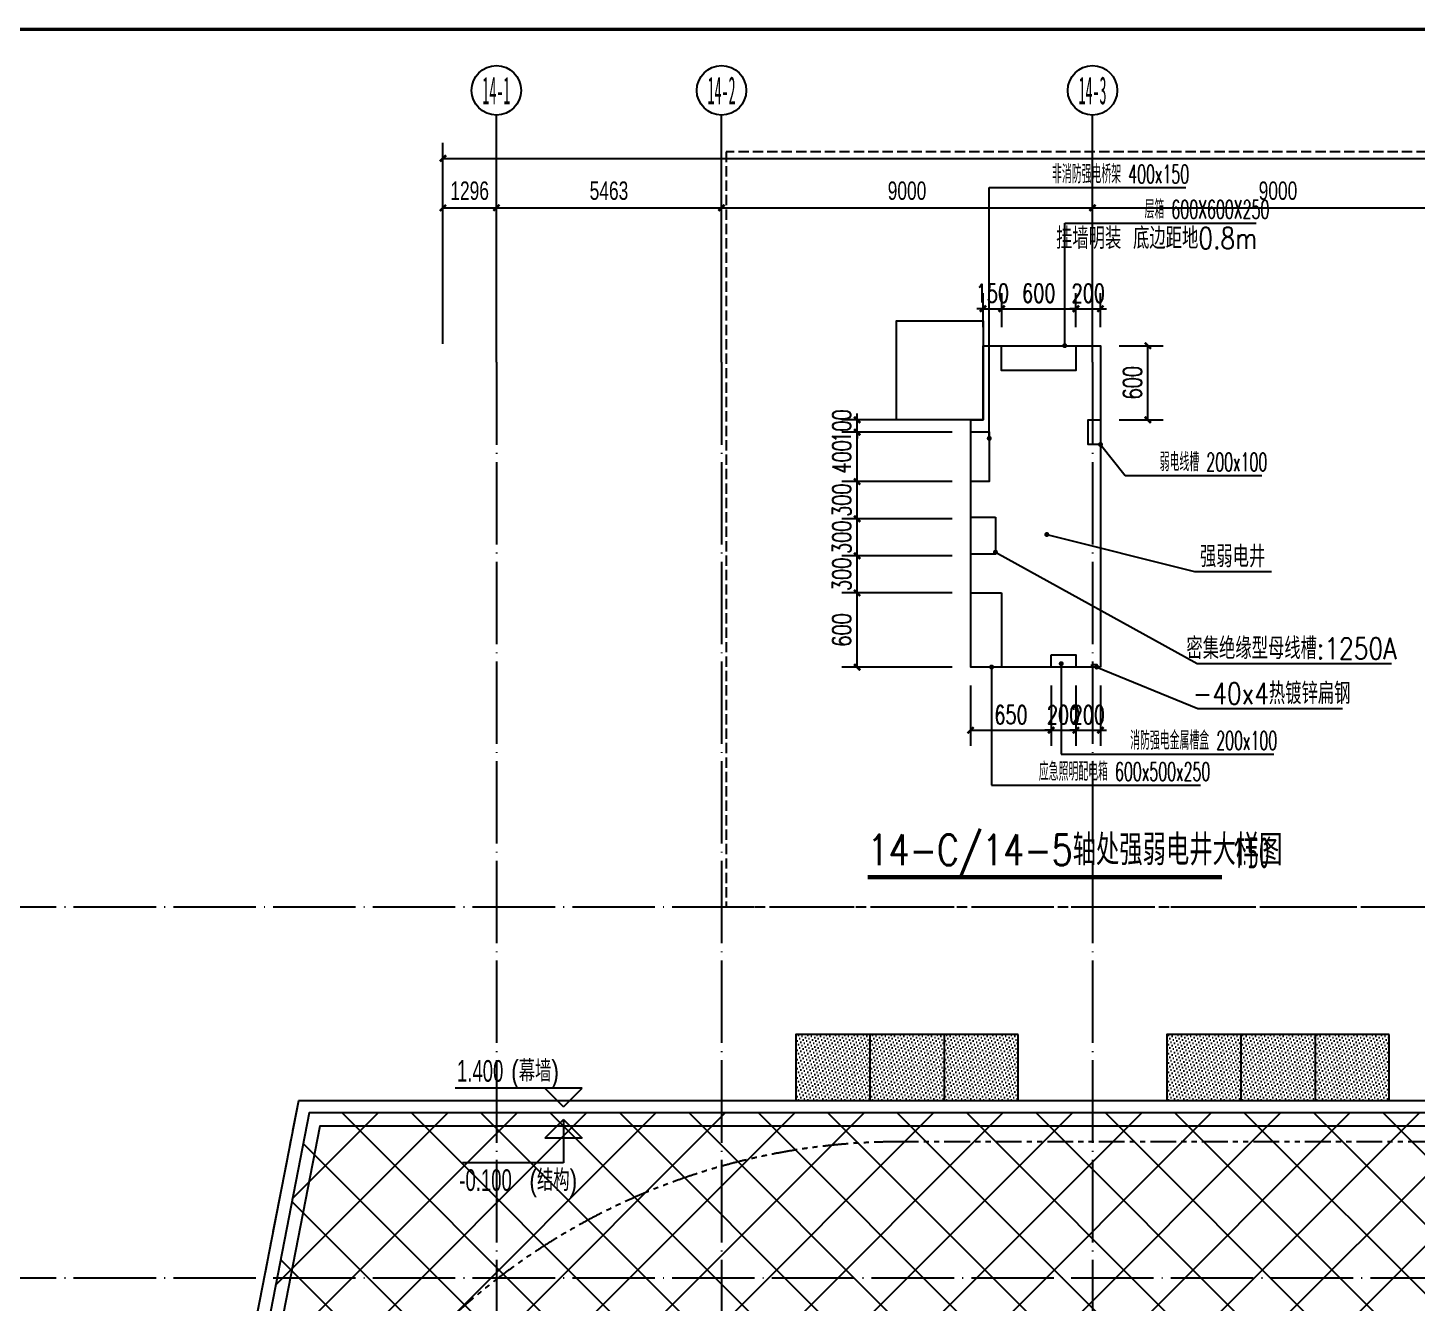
# Model space of a CAD drawing. Extents: x -233336 to 840473, y -28113 to 330904.
# Drawn here: x -11431 to 22278, y 31182 to 62138 of the extents above; entities that cross this region are included whole.
import ezdxf
from ezdxf.enums import TextEntityAlignment as Align
from ezdxf.xclip import XClip

# ---------------------------------------------------------------- set-up
doc = ezdxf.new("R2010")
doc.units = 0
doc.header["$LTSCALE"] = 1000
doc.header["$XCLIPFRAME"] = 2
for name, pattern in [('104-14# 核心筒$0$DOTE', [2.42, 2, -0.2, 0.02, -0.2]), ('DASH', [0.35, 0.25, -0.1]), ('X-104 14#平面$0$PHANTOM2', [1.25, 0.625, -0.125, 0.125, -0.125, 0.125, -0.125])]:
    doc.linetypes.add(name, pattern=pattern)
doc.layers.get('0').update_dxf_attribs({"linetype": 'CONTINUOUS'})
doc.layers.get('Defpoints').update_dxf_attribs({"linetype": 'CONTINUOUS'})
for name, color, linetype in [('104-14# 核心筒$0$01-标注_轴线坐标', 8, 'CONTINUOUS'), ('104-14# 核心筒$0$A_AXIS-轴线', 8, '104-14# 核心筒$0$DOTE'), ('104-14# 核心筒$0$AXIS_TEXT', 7, 'CONTINUOUS'), ('AXIS_TEXT', 7, 'CONTINUOUS'), ('DIM-箱柜', 80, 'CONTINUOUS'), ('DOTLN', 2, 'DASH'), ('EQUIP-箱柜', 80, 'CONTINUOUS'), ('TEL_DIM', 3, 'CONTINUOUS'), ('TEL_SYMB', 3, 'CONTINUOUS'), ('X-104 14#平面$0$01-标注_标高', 8, 'CONTINUOUS'), ('X-104 14#平面$0$A-C_玻璃幕墙', 8, 'CONTINUOUS'), ('X-104 14#平面$0$A-O_屋面', 8, 'CONTINUOUS'), ('X-104 14#平面$0$A-SUR_吊顶', 8, 'CONTINUOUS'), ('X-104 14#平面$0$EH_玻璃', 8, 'CONTINUOUS')]:
    doc.layers.add(name, color=color, linetype=linetype)
doc.layers.add('X-104 14#平面$0$降板', color=8, linetype='CONTINUOUS', plot=False)
doc.styles.add('104-14# 核心筒$0$_TCH_AXIS', font='STXIHEI.TTF', dxfattribs={"width": 0.8})
doc.styles.add('104-14# 核心筒$0$_TCH_DIM_T3', font='ros.shx', dxfattribs={"width": 0.705882, "bigfont": 'jd.shx'})
doc.styles.add('_TCH_DIM', font='ROMANS2', dxfattribs={"width": 0.8, "bigfont": 'HZDF2'})
doc.styles.add('_TCH_DIM_T3', font='ROMANS2', dxfattribs={"width": 0.705882, "bigfont": 'HZDF2'})
doc.styles.add('_TEL_DIM', font='ROMANS2', dxfattribs={"width": 0.8, "height": 3.5, "bigfont": 'HZDF2'})
doc.styles.add('COMPLEX', font='COMPLEX')
doc.styles.get("Standard").update_dxf_attribs({"font": 'GBENOR', "bigfont": 'GBCBIG'})
doc.styles.add('X-104 14#平面$0$_TCH_DIM', font='ros.shx', dxfattribs={"width": 0.8, "bigfont": 'jd.shx'})
doc.dimstyles.new('104-14# 核心筒$0$_TCH_ARCH&&150', dxfattribs={"dimtxt": 446.25, "dimasz": 150, "dimexe": 375, "dimexo": 450, "dimgap": 189.375, "dimtad": 1, "dimdec": 0, "dimzin": 0, "dimdsep": 46, "dimtxsty": '104-14# 核心筒$0$_TCH_DIM_T3', "dimblk": '104-14# 核心筒$0$_ArchTick', "dimcen": 0.09, "dimclrt": 7, "dimazin": 2, "dimtfac": 1, "dimtdec": 0, "dimtix": 1, "dimtmove": 2, "dimatfit": 3, "dimfxl": 0, "dimtolj": 1, "dimtzin": 0, "dimarcsym": 0})
doc.dimstyles.new('_TCH_ARCH&&50', dxfattribs={"dimtxt": 148.75, "dimasz": 50, "dimexe": 125, "dimexo": 150, "dimgap": 50, "dimtad": 1, "dimdec": 0, "dimzin": 0, "dimdsep": 46, "dimtxsty": '_TCH_DIM_T3', "dimblk": 'ARCHTICK', "dimcen": 0.09, "dimclrt": 7, "dimazin": 2, "dimtfac": 1, "dimtdec": 0, "dimtix": 1, "dimtmove": 2, "dimatfit": 3, "dimfxl": 0, "dimtolj": 1, "dimtzin": 0, "dimarcsym": 0})

# ---------------------------------------------------------------- blocks, each defined once
blk = doc.blocks.new('图框-A1+1-2')
at = {"const_width": 0.5}
blk.add_lwpolyline([(1186, 584), (25, 584), (25, 10), (1186, 10)], close=True, dxfattribs=at)
blk = doc.blocks.new('_AXISO')
blk.add_circle((0, 0), 0.5)
at = {"layer": 'AXIS_TEXT', "style": 'COMPLEX', "width": 1.041667}
blk.add_attdef('A', text='', height=0.56, dxfattribs=at).set_placement((-0.25, -0.28), (0.25, -0.28), align=Align.FIT)
blk = doc.blocks.new('104-14# 核心筒$0$_ArchTick')
at = {"color": 0, "linetype": 'ByBlock', "const_width": 0.4}
blk.add_lwpolyline([(-0.5, -0.5), (0.5, 0.5)], dxfattribs=at)
blk = doc.blocks.new('*D264')
at = {"layer": '104-14# 核心筒$0$01-标注_轴线坐标', "color": 0, "lineweight": -2}
for p, q in [((-1359, 54468), (-1359, 59343)), ((116900, 54468), (116900, 59343)), ((-1359, 58968), (116900, 58968))]:
    blk.add_line(p, q, dxfattribs=at)
at = {"layer": 'Defpoints', "color": 0}
for p in [(116900, 58968), (-1359, 54018), (116900, 54018)]:
    blk.add_point(p, dxfattribs=at)
at = {"layer": '104-14# 核心筒$0$01-标注_轴线坐标', "color": 0, "lineweight": -2, "xscale": 150, "yscale": 150, "zscale": 150, "rotation": 180}
blk.add_blockref('104-14# 核心筒$0$_ArchTick', (-1359, 58968), dxfattribs=at)
at = {"layer": '104-14# 核心筒$0$01-标注_轴线坐标', "color": 0, "lineweight": -2, "xscale": 150, "yscale": 150, "zscale": 150}
blk.add_blockref('104-14# 核心筒$0$_ArchTick', (116900, 58968), dxfattribs=at)
at = {"layer": '104-14# 核心筒$0$01-标注_轴线坐标', "color": 7, "insert": (57771, 59381), "char_height": 446.2, "attachment_point": 5, "style": '104-14# 核心筒$0$_TCH_DIM_T3'}
blk.add_mtext('\\A1;118259', dxfattribs=at)
blk = doc.blocks.new('*D265')
at = {"layer": '104-14# 核心筒$0$01-标注_轴线坐标', "color": 0, "lineweight": -2}
for p, q in [((-1359, 54468), (-1359, 58143)), ((-63, 54468), (-63, 58143)), ((-1359, 57768), (-63, 57768))]:
    blk.add_line(p, q, dxfattribs=at)
at = {"layer": 'Defpoints', "color": 0}
for p in [(-63, 57768), (-1359, 54018), (-63, 54018)]:
    blk.add_point(p, dxfattribs=at)
at = {"layer": '104-14# 核心筒$0$01-标注_轴线坐标', "color": 0, "lineweight": -2, "xscale": 150, "yscale": 150, "zscale": 150, "rotation": 180}
blk.add_blockref('104-14# 核心筒$0$_ArchTick', (-1359, 57768), dxfattribs=at)
at = {"layer": '104-14# 核心筒$0$01-标注_轴线坐标', "color": 0, "lineweight": -2, "xscale": 150, "yscale": 150, "zscale": 150}
blk.add_blockref('104-14# 核心筒$0$_ArchTick', (-63, 57768), dxfattribs=at)
at = {"layer": '104-14# 核心筒$0$01-标注_轴线坐标', "color": 7, "insert": (-711, 58181), "char_height": 446.2, "attachment_point": 5, "style": '104-14# 核心筒$0$_TCH_DIM_T3'}
blk.add_mtext('\\A1;1296', dxfattribs=at)
blk = doc.blocks.new('*D266')
at = {"layer": '104-14# 核心筒$0$01-标注_轴线坐标', "color": 0, "lineweight": -2}
for p, q in [((-63, 54468), (-63, 58143)), ((5400, 54468), (5400, 58143)), ((-63, 57768), (5400, 57768))]:
    blk.add_line(p, q, dxfattribs=at)
at = {"layer": 'Defpoints', "color": 0}
for p in [(5400, 57768), (-63, 54018), (5400, 54018)]:
    blk.add_point(p, dxfattribs=at)
at = {"layer": '104-14# 核心筒$0$01-标注_轴线坐标', "color": 0, "lineweight": -2, "xscale": 150, "yscale": 150, "zscale": 150, "rotation": 180}
blk.add_blockref('104-14# 核心筒$0$_ArchTick', (-63, 57768), dxfattribs=at)
at = {"layer": '104-14# 核心筒$0$01-标注_轴线坐标', "color": 0, "lineweight": -2, "xscale": 150, "yscale": 150, "zscale": 150}
blk.add_blockref('104-14# 核心筒$0$_ArchTick', (5400, 57768), dxfattribs=at)
at = {"layer": '104-14# 核心筒$0$01-标注_轴线坐标', "color": 7, "insert": (2669, 58181), "char_height": 446.2, "attachment_point": 5, "style": '104-14# 核心筒$0$_TCH_DIM_T3'}
blk.add_mtext('\\A1;5463', dxfattribs=at)
blk = doc.blocks.new('*D267')
at = {"layer": '104-14# 核心筒$0$01-标注_轴线坐标', "color": 0, "lineweight": -2}
for p, q in [((5400, 54468), (5400, 58143)), ((14400, 54468), (14400, 58143)), ((5400, 57768), (14400, 57768))]:
    blk.add_line(p, q, dxfattribs=at)
at = {"layer": 'Defpoints', "color": 0}
for p in [(14400, 57768), (5400, 54018), (14400, 54018)]:
    blk.add_point(p, dxfattribs=at)
at = {"layer": '104-14# 核心筒$0$01-标注_轴线坐标', "color": 0, "lineweight": -2, "xscale": 150, "yscale": 150, "zscale": 150, "rotation": 180}
blk.add_blockref('104-14# 核心筒$0$_ArchTick', (5400, 57768), dxfattribs=at)
at = {"layer": '104-14# 核心筒$0$01-标注_轴线坐标', "color": 0, "lineweight": -2, "xscale": 150, "yscale": 150, "zscale": 150}
blk.add_blockref('104-14# 核心筒$0$_ArchTick', (14400, 57768), dxfattribs=at)
at = {"layer": '104-14# 核心筒$0$01-标注_轴线坐标', "color": 7, "insert": (9900, 58181), "char_height": 446.2, "attachment_point": 5, "style": '104-14# 核心筒$0$_TCH_DIM_T3'}
blk.add_mtext('\\A1;9000', dxfattribs=at)
blk = doc.blocks.new('*D268')
at = {"layer": '104-14# 核心筒$0$01-标注_轴线坐标', "color": 0, "lineweight": -2}
for p, q in [((14400, 54468), (14400, 58143)), ((23400, 54468), (23400, 58143)), ((14400, 57768), (23400, 57768))]:
    blk.add_line(p, q, dxfattribs=at)
at = {"layer": 'Defpoints', "color": 0}
for p in [(23400, 57768), (14400, 54018), (23400, 54018)]:
    blk.add_point(p, dxfattribs=at)
at = {"layer": '104-14# 核心筒$0$01-标注_轴线坐标', "color": 0, "lineweight": -2, "xscale": 150, "yscale": 150, "zscale": 150, "rotation": 180}
blk.add_blockref('104-14# 核心筒$0$_ArchTick', (14400, 57768), dxfattribs=at)
at = {"layer": '104-14# 核心筒$0$01-标注_轴线坐标', "color": 0, "lineweight": -2, "xscale": 150, "yscale": 150, "zscale": 150}
blk.add_blockref('104-14# 核心筒$0$_ArchTick', (23400, 57768), dxfattribs=at)
at = {"layer": '104-14# 核心筒$0$01-标注_轴线坐标', "color": 7, "insert": (18900, 58181), "char_height": 446.2, "attachment_point": 5, "style": '104-14# 核心筒$0$_TCH_DIM_T3'}
blk.add_mtext('\\A1;9000', dxfattribs=at)
blk = doc.blocks.new('_ArchTick')
at = {"color": 0, "linetype": 'ByBlock', "const_width": 0.4}
blk.add_lwpolyline([(-0.5, -0.5), (0.5, 0.5)], dxfattribs=at)
blk = doc.blocks.new('*D481')
at = {"layer": 'Defpoints', "color": 0}
for p in [(24214, 52504), (24063, 52205), (24214, 52205)]:
    blk.add_point(p, dxfattribs=at)
at = {"layer": 'TEL_DIM', "color": 0, "lineweight": -2}
for p, q in [((24063, 52355), (24063, 52629)), ((24214, 52355), (24214, 52629)), ((24063, 52504), (24013, 52504)), ((24063, 52504), (24214, 52504)), ((24214, 52504), (24264, 52504))]:
    blk.add_line(p, q, dxfattribs=at)
at = {"layer": 'TEL_DIM', "color": 0, "lineweight": -2, "xscale": 50, "yscale": 50, "zscale": 50}
blk.add_blockref('_ArchTick', (24063, 52504), dxfattribs=at)
at = {"layer": 'TEL_DIM', "color": 0, "lineweight": -2, "xscale": 50, "yscale": 50, "zscale": 50, "rotation": 180}
blk.add_blockref('_ArchTick', (24214, 52504), dxfattribs=at)
at = {"layer": 'TEL_DIM', "color": 7, "insert": (24139, 52629), "char_height": 148.8, "attachment_point": 5, "style": '_TCH_DIM_T3'}
blk.add_mtext('\\A1;150', dxfattribs=at)
blk = doc.blocks.new('*D482')
at = {"layer": 'Defpoints', "color": 0}
for p in [(24814, 52504), (24214, 52205), (24814, 52205)]:
    blk.add_point(p, dxfattribs=at)
at = {"layer": 'TEL_DIM', "color": 0, "lineweight": -2}
for p, q in [((24214, 52355), (24214, 52629)), ((24814, 52355), (24814, 52629)), ((24214, 52504), (24814, 52504))]:
    blk.add_line(p, q, dxfattribs=at)
at = {"layer": 'TEL_DIM', "color": 0, "lineweight": -2, "xscale": 50, "yscale": 50, "zscale": 50, "rotation": 180}
blk.add_blockref('_ArchTick', (24214, 52504), dxfattribs=at)
at = {"layer": 'TEL_DIM', "color": 0, "lineweight": -2, "xscale": 50, "yscale": 50, "zscale": 50}
blk.add_blockref('_ArchTick', (24814, 52504), dxfattribs=at)
at = {"layer": 'TEL_DIM', "color": 7, "insert": (24514, 52629), "char_height": 148.8, "attachment_point": 5, "style": '_TCH_DIM_T3'}
blk.add_mtext('\\A1;600', dxfattribs=at)
blk = doc.blocks.new('*D483')
at = {"layer": 'Defpoints', "color": 0}
for p in [(25013, 52504), (24814, 52205), (25013, 52205)]:
    blk.add_point(p, dxfattribs=at)
at = {"layer": 'TEL_DIM', "color": 0, "lineweight": -2}
for p, q in [((24814, 52355), (24814, 52629)), ((25013, 52355), (25013, 52629)), ((24814, 52504), (24764, 52504)), ((24814, 52504), (25013, 52504)), ((25013, 52504), (25063, 52504))]:
    blk.add_line(p, q, dxfattribs=at)
at = {"layer": 'TEL_DIM', "color": 0, "lineweight": -2, "xscale": 50, "yscale": 50, "zscale": 50}
blk.add_blockref('_ArchTick', (24814, 52504), dxfattribs=at)
at = {"layer": 'TEL_DIM', "color": 0, "lineweight": -2, "xscale": 50, "yscale": 50, "zscale": 50, "rotation": 180}
blk.add_blockref('_ArchTick', (25013, 52504), dxfattribs=at)
at = {"layer": 'TEL_DIM', "color": 7, "insert": (24914, 52629), "char_height": 148.8, "attachment_point": 5, "style": '_TCH_DIM_T3'}
blk.add_mtext('\\A1;200', dxfattribs=at)
blk = doc.blocks.new('*D484')
at = {"layer": 'Defpoints', "color": 0}
for p in [(23045, 51605), (23963, 51605), (23963, 51505)]:
    blk.add_point(p, dxfattribs=at)
at = {"layer": 'TEL_DIM', "color": 0, "lineweight": -2}
for p, q in [((23813, 51605), (22920, 51605)), ((23045, 51605), (23045, 51655)), ((23045, 51505), (23045, 51605)), ((23813, 51505), (22920, 51505)), ((23045, 51505), (23045, 51455))]:
    blk.add_line(p, q, dxfattribs=at)
at = {"layer": 'TEL_DIM', "color": 0, "lineweight": -2, "xscale": 50, "yscale": 50, "zscale": 50}
for p, rotation in [((23045, 51605), 270), ((23045, 51505), 90)]:
    blk.add_blockref('_ArchTick', p, dxfattribs=dict(at, rotation=rotation))
at = {"layer": 'TEL_DIM', "color": 7, "insert": (22921, 51555), "char_height": 148.8, "attachment_point": 5, "rotation": 90, "style": '_TCH_DIM_T3'}
blk.add_mtext('\\A1;100', dxfattribs=at)
blk = doc.blocks.new('*D485')
at = {"layer": 'Defpoints', "color": 0}
for p in [(23045, 51505), (23963, 51505), (23963, 51105)]:
    blk.add_point(p, dxfattribs=at)
at = {"layer": 'TEL_DIM', "color": 0, "lineweight": -2}
for p, q in [((23813, 51505), (22920, 51505)), ((23045, 51105), (23045, 51505)), ((23813, 51105), (22920, 51105))]:
    blk.add_line(p, q, dxfattribs=at)
at = {"layer": 'TEL_DIM', "color": 0, "lineweight": -2, "xscale": 50, "yscale": 50, "zscale": 50}
for p, rotation in [((23045, 51505), 90), ((23045, 51105), 270)]:
    blk.add_blockref('_ArchTick', p, dxfattribs=dict(at, rotation=rotation))
at = {"layer": 'TEL_DIM', "color": 7, "insert": (22921, 51305), "char_height": 148.8, "attachment_point": 5, "rotation": 90, "style": '_TCH_DIM_T3'}
blk.add_mtext('\\A1;400', dxfattribs=at)
blk = doc.blocks.new('*D486')
at = {"layer": 'Defpoints', "color": 0}
for p in [(23045, 51105), (23963, 51105), (23963, 50805)]:
    blk.add_point(p, dxfattribs=at)
at = {"layer": 'TEL_DIM', "color": 0, "lineweight": -2}
for p, q in [((23813, 51105), (22920, 51105)), ((23045, 50805), (23045, 51105)), ((23813, 50805), (22920, 50805))]:
    blk.add_line(p, q, dxfattribs=at)
at = {"layer": 'TEL_DIM', "color": 0, "lineweight": -2, "xscale": 50, "yscale": 50, "zscale": 50}
for p, rotation in [((23045, 51105), 90), ((23045, 50805), 270)]:
    blk.add_blockref('_ArchTick', p, dxfattribs=dict(at, rotation=rotation))
at = {"layer": 'TEL_DIM', "color": 7, "insert": (22921, 50955), "char_height": 148.8, "attachment_point": 5, "rotation": 90, "style": '_TCH_DIM_T3'}
blk.add_mtext('\\A1;300', dxfattribs=at)
blk = doc.blocks.new('*D487')
at = {"layer": 'Defpoints', "color": 0}
for p in [(23045, 50805), (23963, 50805), (23963, 50505)]:
    blk.add_point(p, dxfattribs=at)
at = {"layer": 'TEL_DIM', "color": 0, "lineweight": -2}
for p, q in [((23813, 50805), (22920, 50805)), ((23045, 50505), (23045, 50805)), ((23813, 50505), (22920, 50505))]:
    blk.add_line(p, q, dxfattribs=at)
at = {"layer": 'TEL_DIM', "color": 0, "lineweight": -2, "xscale": 50, "yscale": 50, "zscale": 50}
for p, rotation in [((23045, 50805), 90), ((23045, 50505), 270)]:
    blk.add_blockref('_ArchTick', p, dxfattribs=dict(at, rotation=rotation))
at = {"layer": 'TEL_DIM', "color": 7, "insert": (22921, 50655), "char_height": 148.8, "attachment_point": 5, "rotation": 90, "style": '_TCH_DIM_T3'}
blk.add_mtext('\\A1;300', dxfattribs=at)
blk = doc.blocks.new('*D488')
at = {"layer": 'Defpoints', "color": 0}
for p in [(23045, 50505), (23963, 50505), (23963, 50205)]:
    blk.add_point(p, dxfattribs=at)
at = {"layer": 'TEL_DIM', "color": 0, "lineweight": -2}
for p, q in [((23813, 50505), (22920, 50505)), ((23045, 50205), (23045, 50505)), ((23813, 50205), (22920, 50205))]:
    blk.add_line(p, q, dxfattribs=at)
at = {"layer": 'TEL_DIM', "color": 0, "lineweight": -2, "xscale": 50, "yscale": 50, "zscale": 50}
for p, rotation in [((23045, 50505), 90), ((23045, 50205), 270)]:
    blk.add_blockref('_ArchTick', p, dxfattribs=dict(at, rotation=rotation))
at = {"layer": 'TEL_DIM', "color": 7, "insert": (22921, 50355), "char_height": 148.8, "attachment_point": 5, "rotation": 90, "style": '_TCH_DIM_T3'}
blk.add_mtext('\\A1;300', dxfattribs=at)
blk = doc.blocks.new('*D489')
at = {"layer": 'Defpoints', "color": 0}
for p in [(23045, 50205), (23963, 50205), (23963, 49605)]:
    blk.add_point(p, dxfattribs=at)
at = {"layer": 'TEL_DIM', "color": 0, "lineweight": -2}
for p, q in [((23813, 50205), (22920, 50205)), ((23045, 49605), (23045, 50205)), ((23813, 49605), (22920, 49605))]:
    blk.add_line(p, q, dxfattribs=at)
at = {"layer": 'TEL_DIM', "color": 0, "lineweight": -2, "xscale": 50, "yscale": 50, "zscale": 50}
for p, rotation in [((23045, 50205), 90), ((23045, 49605), 270)]:
    blk.add_blockref('_ArchTick', p, dxfattribs=dict(at, rotation=rotation))
at = {"layer": 'TEL_DIM', "color": 7, "insert": (22921, 49905), "char_height": 148.8, "attachment_point": 5, "rotation": 90, "style": '_TCH_DIM_T3'}
blk.add_mtext('\\A1;600', dxfattribs=at)
blk = doc.blocks.new('*D490')
at = {"layer": 'Defpoints', "color": 0}
for p in [(23963, 49605), (24614, 49605), (24614, 49094)]:
    blk.add_point(p, dxfattribs=at)
at = {"layer": 'TEL_DIM', "color": 0, "lineweight": -2}
for p, q in [((23963, 49455), (23963, 48969)), ((24614, 49455), (24614, 48969)), ((23963, 49094), (24614, 49094))]:
    blk.add_line(p, q, dxfattribs=at)
at = {"layer": 'TEL_DIM', "color": 0, "lineweight": -2, "xscale": 50, "yscale": 50, "zscale": 50, "rotation": 180}
blk.add_blockref('_ArchTick', (23963, 49094), dxfattribs=at)
at = {"layer": 'TEL_DIM', "color": 0, "lineweight": -2, "xscale": 50, "yscale": 50, "zscale": 50}
blk.add_blockref('_ArchTick', (24614, 49094), dxfattribs=at)
at = {"layer": 'TEL_DIM', "color": 7, "insert": (24289, 49219), "char_height": 148.8, "attachment_point": 5, "style": '_TCH_DIM_T3'}
blk.add_mtext('\\A1;650', dxfattribs=at)
blk = doc.blocks.new('*D491')
at = {"layer": 'Defpoints', "color": 0}
for p in [(24614, 49605), (24814, 49605), (24814, 49094)]:
    blk.add_point(p, dxfattribs=at)
at = {"layer": 'TEL_DIM', "color": 0, "lineweight": -2}
for p, q in [((24614, 49455), (24614, 48969)), ((24814, 49455), (24814, 48969)), ((24614, 49094), (24564, 49094)), ((24614, 49094), (24814, 49094)), ((24814, 49094), (24864, 49094))]:
    blk.add_line(p, q, dxfattribs=at)
at = {"layer": 'TEL_DIM', "color": 0, "lineweight": -2, "xscale": 50, "yscale": 50, "zscale": 50}
blk.add_blockref('_ArchTick', (24614, 49094), dxfattribs=at)
at = {"layer": 'TEL_DIM', "color": 0, "lineweight": -2, "xscale": 50, "yscale": 50, "zscale": 50, "rotation": 180}
blk.add_blockref('_ArchTick', (24814, 49094), dxfattribs=at)
at = {"layer": 'TEL_DIM', "color": 7, "insert": (24714, 49219), "char_height": 148.8, "attachment_point": 5, "style": '_TCH_DIM_T3'}
blk.add_mtext('\\A1;200', dxfattribs=at)
blk = doc.blocks.new('*D492')
at = {"layer": 'Defpoints', "color": 0}
for p in [(24814, 49605), (25013, 49605), (25013, 49094)]:
    blk.add_point(p, dxfattribs=at)
at = {"layer": 'TEL_DIM', "color": 0, "lineweight": -2}
for p, q in [((24814, 49455), (24814, 48969)), ((25013, 49455), (25013, 48969)), ((24814, 49094), (24764, 49094)), ((24814, 49094), (25013, 49094)), ((25013, 49094), (25063, 49094))]:
    blk.add_line(p, q, dxfattribs=at)
at = {"layer": 'TEL_DIM', "color": 0, "lineweight": -2, "xscale": 50, "yscale": 50, "zscale": 50}
blk.add_blockref('_ArchTick', (24814, 49094), dxfattribs=at)
at = {"layer": 'TEL_DIM', "color": 0, "lineweight": -2, "xscale": 50, "yscale": 50, "zscale": 50, "rotation": 180}
blk.add_blockref('_ArchTick', (25013, 49094), dxfattribs=at)
at = {"layer": 'TEL_DIM', "color": 7, "insert": (24914, 49219), "char_height": 148.8, "attachment_point": 5, "style": '_TCH_DIM_T3'}
blk.add_mtext('\\A1;200', dxfattribs=at)
blk = doc.blocks.new('*D493')
at = {"layer": 'Defpoints', "color": 0}
for p in [(25013, 52205), (25396, 52205), (25013, 51605)]:
    blk.add_point(p, dxfattribs=at)
at = {"layer": 'TEL_DIM', "color": 0, "lineweight": -2}
for p, q in [((25163, 52205), (25521, 52205)), ((25396, 51605), (25396, 52205)), ((25163, 51605), (25521, 51605))]:
    blk.add_line(p, q, dxfattribs=at)
at = {"layer": 'TEL_DIM', "color": 0, "lineweight": -2, "xscale": 50, "yscale": 50, "zscale": 50}
for p, rotation in [((25396, 52205), 90), ((25396, 51605), 270)]:
    blk.add_blockref('_ArchTick', p, dxfattribs=dict(at, rotation=rotation))
at = {"layer": 'TEL_DIM', "color": 7, "insert": (25272, 51905), "char_height": 148.8, "attachment_point": 5, "rotation": 90, "style": '_TCH_DIM_T3'}
blk.add_mtext('\\A1;600', dxfattribs=at)
blk = doc.blocks.new('104-14# 核心筒')
at = {"layer": '104-14# 核心筒$0$01-标注_轴线坐标'}
for p, q in [((-62.7, 54018.4), (-62.7, 60018.4)), ((5400, 54018.4), (5400, 60018.4)), ((14400, 54018.4), (14400, 60018.4))]:
    blk.add_line(p, q, dxfattribs=at)
at = {"layer": '104-14# 核心筒$0$A_AXIS-轴线'}
for p, q in [((-62.7, 54018.4), (-62.7, -8545.1)), ((5400, 54018.4), (5400, -8545.1)), ((14400, 54018.4), (14400, -8545.1)), ((-24839, 40800), (120259.9, 40800)), ((-24839, 31800), (120259.9, 31800))]:
    blk.add_line(p, q, dxfattribs=at)
at = {"layer": '104-14# 核心筒$0$01-标注_轴线坐标'}
ref = blk.add_blockref('_AXISO', (-62.7, 60618.4), dxfattribs=dict(at, xscale=1200, yscale=1200, zscale=1200))
ref.add_attrib('A', '14-1', dxfattribs={"layer": '104-14# 核心筒$0$AXIS_TEXT', "height": 678.82, "style": '104-14# 核心筒$0$_TCH_AXIS', "width": 0.46828}).set_placement((-402.1, 60279), (276.7, 60279), align=Align.FIT)
ref = blk.add_blockref('_AXISO', (5400, 60618.4), dxfattribs=dict(at, xscale=1200, yscale=1200, zscale=1200))
ref.add_attrib('A', '14-2', dxfattribs={"layer": '104-14# 核心筒$0$AXIS_TEXT', "height": 678.82, "style": '104-14# 核心筒$0$_TCH_AXIS', "width": 0.46828}).set_placement((5060.6, 60279), (5739.4, 60279), align=Align.FIT)
ref = blk.add_blockref('_AXISO', (14400, 60618.4), dxfattribs=dict(at, xscale=1200, yscale=1200, zscale=1200))
ref.add_attrib('A', '14-3', dxfattribs={"layer": '104-14# 核心筒$0$AXIS_TEXT', "height": 678.82, "style": '104-14# 核心筒$0$_TCH_AXIS', "width": 0.46828}).set_placement((14060.6, 60279), (14739.4, 60279), align=Align.FIT)
for p1, p2, distance, text, picture, middle in [((-1359, 54018.4), (116900.2, 54018.4), 4950, '118259', '*D264', (57770.6, 59380.9)), ((-1359, 54018.4), (-62.7, 54018.4), 3750, '1296', '*D265', (-710.9, 58180.9)), ((-62.7, 54018.4), (5400, 54018.4), 3750, '5463', '*D266', (2668.6, 58180.9)), ((5400, 54018.4), (14400, 54018.4), 3750, '9000', '*D267', (9900, 58180.9)), ((14400, 54018.4), (23400, 54018.4), 3750, '9000', '*D268', (18900, 58180.9))]:
    dim = blk.add_aligned_dim(p1=p1, p2=p2, distance=distance, text=text, dimstyle='104-14# 核心筒$0$_TCH_ARCH&&150', dxfattribs=at)
    dim.commit()
    dim.dimension.update_dxf_attribs({"geometry": picture, "text_midpoint": middle})
blk = doc.blocks.new('X-104 14#平面')
at = {"layer": 'X-104 14#平面$0$EH_玻璃'}
h = blk.add_hatch(dxfattribs=at)
h.set_pattern_fill('DOTS', color=256, scale=50, angle=45)
h.paths.add_polyline_path([(12600, 37700), (7200, 37700), (7200, 36100), (12600, 36100)])
h = blk.add_hatch(dxfattribs=at)
h.set_pattern_fill('DOTS', color=256, scale=50, angle=45)
h.paths.add_polyline_path([(21600, 37700), (16200, 37700), (16200, 36100), (21600, 36100)])
at = {"layer": 'X-104 14#平面$0$降板'}
h = blk.add_hatch(dxfattribs=at)
h.set_pattern_fill('ANSI37', color=256, scale=750)
h.set_pattern_definition([(45, (0, 0), (-841.899, 841.899), []), (135, (0, 0), (-841.899, -841.899), [])])
h.paths.add_polyline_path([(83500, 40800), (86400, 48900), (86400, 51400), (77509.2, 51400), (58917.8, 35800), (-4608.4, 35800), (-12111.5, -2800), (112466, -2800), (116300, 1125.5), (116300, 11750), (115900, 11750), (107700, -0.1), (86400, 0), (77400, 799.9), (59400, 799.9), (50400, 0), (-62.7, 0), (5400, 25700), (68400, 25700)])
at = {"layer": 'X-104 14#平面$0$01-标注_标高'}
for p, q in [((2015, 36400), (-1060.2, 36400)), ((1565, 35950), (1115, 36400)), ((1565, 35950), (2015, 36400)), ((1565, 35640), (1115, 35190)), ((1565, 35640), (2015, 35190)), ((1565, 35640), (1565, 34590)), ((2015, 35190), (1115, 35190)), ((1565, 34590), (-881.5, 34590))]:
    blk.add_line(p, q, dxfattribs=at)
at = {"layer": 'X-104 14#平面$0$A-C_玻璃幕墙'}
for points in [[(12600, 37700), (7200, 37700), (7200, 36100), (12600, 36100)], [(21600, 37700), (16200, 37700), (16200, 36100), (21600, 36100)]]:
    blk.add_lwpolyline(points, close=True, dxfattribs=at)
for points in [[(9000, 37700), (9000, 36100)], [(10800, 37700), (10800, 36100)], [(18000, 37700), (18000, 36100)], [(19800, 37700), (19800, 36100)]]:
    blk.add_lwpolyline(points, dxfattribs=at)
at = {"layer": 'X-104 14#平面$0$A-O_屋面', "linetype": 'X-104 14#平面$0$PHANTOM2', "ltscale": 2}
blk.add_lwpolyline([(116300, 1125.5), (112466, -2800), (-12111.5, -2800), (-10903.8, 3413.1), (-11202.5, 3471.2), (-4857, 36100), (58808.6, 36100), (74837.7, 49550), (86050, 49550), (86050, 51700), (92100, 51702), (92100, 55283.2), (94608.8, 59227.5), (95621.4, 58583.5), (95782.4, 58836.6), (99791.5, 56286.5), (107067.8, 54161.9), (111100, 54161.9), (111100, 52680), (116300, 52680)], close=True, dxfattribs=at)
at = {"layer": 'X-104 14#平面$0$A-O_屋面', "ltscale": 5}
for points in [[(-11202.5, 3471.2), (-4857, 36100), (58808.6, 36100), (77400, 51700), (93285, 51700)], [(93285, 51080), (77625.7, 51080), (59034.3, 35480), (-4345.9, 35480), (-10594, 3352.8)]]:
    blk.add_lwpolyline(points, dxfattribs=at)
at = {"layer": 'X-104 14#平面$0$A-SUR_吊顶', "linetype": 'X-104 14#平面$0$PHANTOM2'}
blk.add_line((57679.8, 35100), (9724.7, 35100), dxfattribs=at)
blk.add_arc((9724.7, 19100), 16000, 90, 168, dxfattribs=at)
at = {"layer": 'X-104 14#平面$0$降板'}
blk.add_lwpolyline([(83500, 40800), (86400, 48900), (86400, 51400), (77509.2, 51400), (58917.8, 35800), (-4608.4, 35800), (-12111.5, -2800), (112466, -2800), (116300, 1125.5), (116300, 11750), (115900, 11750), (107700, -0.1), (86400, 0), (77400, 799.9), (59400, 799.9), (50400, 0), (-62.7, 0), (5400, 25700), (68400, 25700)], close=True, dxfattribs=at)
ref = blk.add_blockref('104-14# 核心筒', (0, 0))
XClip(ref).set_block_clipping_path([(-38664.3623821461, -25500), (139216.5485069363, 330900)])
at = {"xscale": 150, "yscale": 150, "zscale": 150}
blk.add_blockref('图框-A1+1-2', (-38664.4, -25500), dxfattribs=at)
at = {"layer": 'X-104 14#平面$0$01-标注_标高', "color": 7, "style": 'X-104 14#平面$0$_TCH_DIM'}
for s, height, width, p in [('1.400', 525, 0.64, (-1018.8, 36557.5)), ('(幕墙)', 520.93, 0.8, (294, 36557.5)), ('-0.100', 525, 0.64, (-962.5, 33907.5)), ('(结构)', 520.93, 0.8, (736.7, 33907.5))]:
    blk.add_text(s, height=height, dxfattribs=dict(at, width=width)).set_placement(p)
blk = doc.blocks.new('DJ')
at = {"layer": 'DIM-箱柜'}
for p, q in [((24113.5, 51454.9), (24113.5, 53483.8)), ((24113.5, 53483.8), (25702, 53483.8)), ((24724.3, 52205.1), (24724.3, 53197.3)), ((24724.3, 53197.3), (26272, 53197.3)), ((25013.5, 51405.3), (25211.4, 51154.6)), ((25211.4, 51154.6), (26318.2, 51154.6)), ((24578.6, 50677.2), (25773, 50377.7)), ((24163.5, 50534.4), (25794.1, 49634.1)), ((25773, 50377.7), (26395.7, 50377.7)), ((24132.3, 49605.1), (24132.3, 48648.8)), ((24695.6, 49632.5), (24695.6, 48901.3)), ((24982.6, 49605.1), (25799, 49269.8)), ((25794.1, 49634.1), (27367.3, 49634.1)), ((25799, 49269.8), (26969.5, 49269.8)), ((24695.6, 48901.3), (26415.8, 48901.3)), ((24132.3, 48648.8), (25820.6, 48648.8))]:
    blk.add_line(p, q, dxfattribs=at)
at = {"layer": 'DIM-箱柜', "const_width": 20}
for points in [[(24724.3, 52195.1, 1), (24724.3, 52215.1, 1)], [(24113.5, 51444.9, 1), (24113.5, 51464.9, 1)], [(25007.3, 51413.1, 1), (25019.7, 51397.4, 1)], [(24568.9, 50679.7, 1), (24588.3, 50674.8, 1)], [(24154.7, 50539.2, 1), (24172.3, 50529.5, 1)], [(24132.3, 49615.1, 1), (24132.3, 49595.1, 1)], [(24695.6, 49642.5, 1), (24695.6, 49622.5, 1)], [(24973.4, 49608.9, 1), (24991.9, 49601.3, 1)]]:
    blk.add_lwpolyline(points, format="xyb", close=True, dxfattribs=at)
at = {"layer": 'EQUIP-箱柜'}
for points in [[(24063.5, 51605.1), (23363.5, 51605.1), (23363.5, 52405.1), (24063.5, 52405.1)], [(24213.7, 52205.1), (24813.7, 52205.1), (24813.7, 52005.1), (24213.7, 52005.1)], [(25013.5, 51605.3), (25013.5, 51405.3), (24913.5, 51405.3), (24913.5, 51605.3)], [(23963.5, 51107.4), (23963.5, 51507.4), (24113.5, 51507.4), (24113.5, 51107.4)], [(24163.5, 50818.2), (24163.5, 50518.2), (23963.5, 50518.2), (23963.5, 50818.2)], [(24213.5, 50205.1), (24213.5, 49605.1), (23963.5, 49605.1), (23963.5, 50205.1)], [(24614.4, 49705.1), (24814.4, 49705.1), (24814.4, 49605.1), (24614.4, 49605.1)], [(24942.6, 49626.7), (24982.5, 49626.7), (24982.6, 49605.1), (24942.6, 49605.1)]]:
    blk.add_lwpolyline(points, close=True, dxfattribs=at)
blk.add_lwpolyline([(25013.5, 49605.1), (23963.5, 49605.1), (23963.5, 51605.1), (24063.5, 51605.1), (24063.5, 52205.1), (25013.5, 52205.1), (25013.5, 49605.1)], dxfattribs=at)
at = {"layer": 'DIM-箱柜', "color": 7}
for s, height, style, width, p in [('非消防强电桥架 400x150 ', 148.75, '_TCH_DIM', 0.564706, (24621.2, 53518.8)), ('层箱 600X600X250', 148.75, '_TCH_DIM', 0.564706, (25369.5, 53233.5)), ('挂墙明装 底边距地0.8m', 173.622, '_TCH_DIM', 0.8, (24653.7, 52987.3)), ('弱电线槽 200x100', 148.75, '_TCH_DIM', 0.564706, (25492.1, 51189.6)), ('强弱电井', 173.62, '_TCH_DIM', 0.8, (25817.4, 50412.7)), ('密集绝缘型母线槽:1250A', 173.622, '_TCH_DIM', 0.8, (25707.7, 49669.1)), ('-40x4热镀锌扁钢', 173.62, '_TEL_DIM', 0.8, (25761.6, 49304.8)), ('消防强电金属槽盒 200x100', 148.75, '_TCH_DIM', 0.564706, (25253, 48936.3)), ('应急照明配电箱 600x500x250', 148.75, '_TCH_DIM', 0.564706, (24514.7, 48685))]:
    blk.add_text(s, height=height, dxfattribs=dict(at, style=style, width=width)).set_placement(p)
at = {"layer": 'TEL_DIM'}
for p1, p2, distance, text, picture, middle in [((24063.5, 52205.1), (24213.7, 52205.1), 299.2, '150', '*D481', (24138.6, 52628.7)), ((24213.7, 52205.1), (24813.7, 52205.1), 299.2, '600', '*D482', (24513.7, 52628.7)), ((24813.7, 52205.1), (25013.5, 52205.1), 299.2, '200', '*D483', (24913.6, 52628.7)), ((25013.5, 51605.3), (25013.5, 52205.1), -382.6, '600', '*D493', (25271.7, 51905.2)), ((23963.5, 51504.9), (23963.5, 51605.1), 918.3, '100', '*D484', (22920.8, 51555)), ((23963.5, 51104.9), (23963.5, 51504.9), 918.3, '400', '*D485', (22920.8, 51304.9)), ((23963.5, 50805.3), (23963.5, 51104.9), 918.3, '300', '*D486', (22920.8, 50955.1)), ((23963.5, 50505.3), (23963.5, 50805.3), 918.3, '300', '*D487', (22920.8, 50655.3)), ((23963.5, 50205.3), (23963.5, 50505.3), 918.3, '300', '*D488', (22920.8, 50355.3)), ((23963.5, 49605.1), (23963.5, 50205.3), 918.3, '600', '*D489', (22920.8, 49905.2)), ((23963.5, 49605.1), (24613.9, 49605.1), -510.9, '650', '*D490', (24288.7, 49218.5)), ((24613.9, 49605.1), (24813.7, 49605.1), -510.9, '200', '*D491', (24713.8, 49218.5)), ((24813.7, 49605.1), (25013.5, 49605.1), -510.9, '200', '*D492', (24913.6, 49218.5))]:
    dim = blk.add_aligned_dim(p1=p1, p2=p2, distance=distance, text=text, dimstyle='_TCH_ARCH&&50', dxfattribs=at)
    dim.commit()
    dim.dimension.update_dxf_attribs({"geometry": picture, "text_midpoint": middle})

msp = doc.modelspace()

# ---------------------------------------------------------------- linework, layer by layer
at = {"layer": 'DOTLN', "linetype": 'DASH'}
msp.add_lwpolyline([(5511.8, 40800), (23908.3, 40800), (23908.3, 59129.5), (5511.8, 59129.5)], close=True, dxfattribs=at)
at = {"layer": 'TEL_SYMB', "const_width": 105}
msp.add_lwpolyline([(8944.4, 41525.7), (17537.7, 41525.7)], dxfattribs=at)

# ---------------------------------------------------------------- block references
msp.add_blockref('X-104 14#平面', (0, 0))
at = {"xscale": 3, "yscale": 3, "zscale": 3}
msp.add_blockref('DJ', (-60445.5, -102193.1), dxfattribs=at)

# ---------------------------------------------------------------- texts
at = {"layer": 'TEL_SYMB', "color": 7, "style": '_TEL_DIM', "width": 0.8}
msp.add_text('14-C/14-5轴处强弱电井大样图', height=744.094, dxfattribs=at).set_placement((8944.4, 41812.7))
at = {"layer": 'TEL_SYMB', "color": 7, "width": 0.6}
msp.add_text('1:50', height=750, dxfattribs=at).set_placement((17837.7, 41735.7))

doc.saveas('drawing.dxf')
